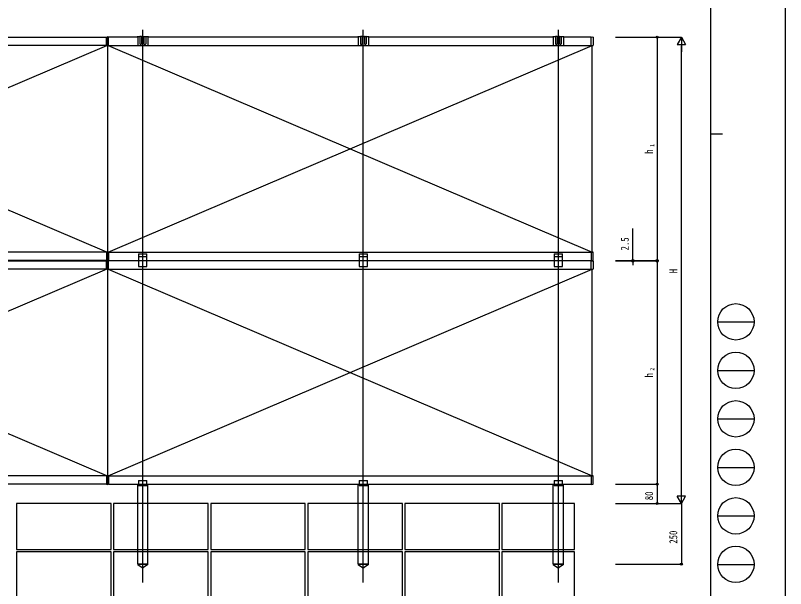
# Model space of a CAD drawing. Units: millimetres, scale not verified. Extents: x -4205 to 4205, y -2970 to 2970.
# Drawn here: x 1030 to 4205, y -1750 to 614 of the extents above; entities that cross this region are included whole.
import ezdxf
from ezdxf.enums import TextEntityAlignment as Align

# ---------------------------------------------------------------- set-up
doc = ezdxf.new("R2010")
doc.units = ezdxf.units.MM
doc.header["$LTSCALE"] = 16
for name, color, linetype in [('0-4_YKK_A1', 4, 'Continuous'), ('0-5_YKK_D', 6, 'Continuous'), ('0-6_YKK_ZWAK', 7, 'Continuous')]:
    doc.layers.add(name, color=color, linetype=linetype)
doc.styles.add('ＭＳ ゴシック', font='')
doc.styles.get('ＭＳ ゴシック').set_extended_font_data('MS Gothic')

msp = doc.modelspace()

# ---------------------------------------------------------------- linework, layer by layer
at = {"layer": '0-4_YKK_A1'}
for p, q in [((1555.4, -1724.35), (1555.4, 554.22)), ((2464.4, -1724.35), (2464.4, 554.22)), ((3268.4, -1724.35), (3268.4, 554.22)), ((1405.4, 523.38), (1405.4, 524.17)), ((1405.4, 490.14), (1405.4, 523.38)), ((1405.59, 524.37), (1409.9, 524.64)), ((1414.22, 524.37), (1409.9, 524.64)), ((1414.4, 523.38), (1414.4, 524.17)), ((1414.4, 490.14), (1414.4, 523.38)), ((1543.4, 525.44), (1533.9, 525.44)), ((1534.4, 525.44), (1534.4, 490.92)), ((1543.4, 525.44), (1543.4, 496.92)), ((1549.4, 526.44), (1544.4, 526.44)), ((1560.4, 525.44), (1550.4, 525.44)), ((1550.4, 525.44), (1550.4, 496.92)), ((1560.4, 525.44), (1560.4, 496.92)), ((1561.4, 526.44), (1566.4, 526.44)), ((1576.9, 525.44), (1567.4, 525.44)), ((1567.4, 525.44), (1567.4, 496.92)), ((1576.4, 525.44), (1576.4, 490.92)), ((2443.4, 523.44), (1576.4, 523.44)), ((2452.4, 525.44), (2442.9, 525.44)), ((2443.4, 525.44), (2443.4, 490.92)), ((2452.4, 525.44), (2452.4, 496.92)), ((2458.4, 526.44), (2453.4, 526.44)), ((2469.4, 525.44), (2459.4, 525.44)), ((2459.4, 525.44), (2459.4, 496.92)), ((2469.4, 525.44), (2469.4, 496.92)), ((2470.4, 526.44), (2475.4, 526.44)), ((2485.9, 525.44), (2476.4, 525.44)), ((2476.4, 525.44), (2476.4, 496.92)), ((2485.4, 525.44), (2485.4, 490.92)), ((3247.4, 523.44), (2485.4, 523.44)), ((3256.4, 525.44), (3246.9, 525.44)), ((3247.4, 525.44), (3247.4, 490.92)), ((3256.4, 525.44), (3256.4, 496.92)), ((3262.4, 526.44), (3257.4, 526.44)), ((3273.4, 525.44), (3263.4, 525.44)), ((3263.4, 525.44), (3263.4, 496.92)), ((3273.4, 525.44), (3273.4, 496.92)), ((3274.4, 526.44), (3279.4, 526.44)), ((3289.9, 525.44), (3280.4, 525.44)), ((3280.4, 525.44), (3280.4, 496.92)), ((3289.4, 525.44), (3289.4, 490.92)), ((3403.9, 523.44), (3289.4, 523.44)), ((3404.22, 524.62), (3410.97, 524.21)), ((3411.9, 523.21), (3411.9, 490.57)), ((1407.4, -362.56), (-587.6, 489.44)), ((-587.6, -362.56), (1407.4, 489.44)), ((1409.9, 489.44), (-584.1, 489.44)), ((1405.4, 489.34), (1405.4, 490.14)), ((1409.9, 489.14), (1405.96, 489.14)), ((1409.9, 489.44), (3403.9, 489.44)), ((1409.9, 489.14), (1413.84, 489.14)), ((1412.4, 489.44), (3407.4, -362.56)), ((1412.4, -362.56), (3407.4, 489.44)), ((1414.4, 489.34), (1414.4, 490.14)), ((1535.4, 489.92), (1554.69, 489.92)), ((1556.12, 489.92), (1575.4, 489.92)), ((2444.4, 489.92), (2463.69, 489.92)), ((2465.12, 489.92), (2484.4, 489.92)), ((3248.4, 489.92), (3267.69, 489.92)), ((3269.12, 489.92), (3288.4, 489.92)), ((3404.22, 489.16), (3410.97, 489.57)), ((3407.4, -362.48), (3407.4, 489.35)), ((1405.4, -362.56), (-584.1, -362.56)), ((1405.4, -362.47), (1405.4, -363.26)), ((1405.4, -363.26), (1405.4, -396.5)), ((1409.9, -362.26), (1405.96, -362.26)), ((1409.9, -362.26), (1413.84, -362.26)), ((1414.4, -362.47), (1414.4, -363.26)), ((1414.4, -362.56), (3403.9, -362.56)), ((1414.4, -363.26), (1414.4, -396.5)), ((1538.15, -369.56), (1572.65, -369.56)), ((2447.15, -369.56), (2481.65, -369.56)), ((3251.15, -369.56), (3285.65, -369.56)), ((3404.22, -362.28), (3410.97, -362.69)), ((3411.9, -396.33), (3411.9, -363.69)), ((1405.4, -396.56), (-584.1, -396.56)), ((-584.1, -399.06), (1405.4, -399.06)), ((1405.4, -396.5), (1405.4, -397.3)), ((1405.4, -399.13), (1405.4, -398.33)), ((1405.4, -432.36), (1405.4, -399.13)), ((1405.59, -397.5), (1409.9, -397.76)), ((1405.59, -398.13), (1409.9, -397.86)), ((1414.22, -397.5), (1409.9, -397.76)), ((1414.22, -398.13), (1409.9, -397.86)), ((1409.9, -399.06), (1409.9, -1319.06)), ((1409.9, -399.06), (1409.9, -1319.06)), ((1414.4, -396.5), (1414.4, -397.3)), ((1414.4, -396.56), (3403.9, -396.56)), ((1414.4, -399.13), (1414.4, -398.33)), ((3403.9, -399.06), (1414.4, -399.06)), ((1414.4, -432.36), (1414.4, -399.13)), ((1572.65, -381.56), (1538.15, -381.56)), ((2481.65, -381.56), (2447.15, -381.56)), ((3285.65, -381.56), (3251.15, -381.56)), ((3404.22, -397.74), (3410.97, -397.33)), ((3404.22, -397.88), (3410.97, -398.29)), ((3411.9, -399.29), (3411.9, -431.93)), ((1407.4, -1285.06), (-587.6, -433.06)), ((1407.4, -433.06), (-587.6, -1285.06)), ((1405.4, -433.06), (-584.1, -433.06)), ((1405.4, -433.16), (1405.4, -432.36)), ((1409.9, -433.36), (1405.96, -433.36)), ((1409.9, -433.36), (1413.84, -433.36)), ((1412.4, -433.06), (3407.4, -1285.06)), ((1412.4, -1285.06), (3407.4, -433.06)), ((1414.4, -433.16), (1414.4, -432.36)), ((1414.4, -433.06), (3403.9, -433.06)), ((1538.15, -421.56), (1572.65, -421.56)), ((2447.15, -421.56), (2481.65, -421.56)), ((3251.15, -421.56), (3285.65, -421.56)), ((3404.22, -433.34), (3410.97, -432.93)), ((3407.4, -1284.98), (3407.4, -433.15)), ((1405.4, -1285.06), (-584.1, -1285.06)), ((1405.4, -1284.97), (1405.4, -1285.76)), ((1405.4, -1285.76), (1405.4, -1319)), ((1409.9, -1284.76), (1405.96, -1284.76)), ((1409.9, -1284.76), (1413.84, -1284.76)), ((1414.4, -1284.97), (1414.4, -1285.76)), ((1414.4, -1285.06), (3403.9, -1285.06)), ((1414.4, -1285.76), (1414.4, -1319)), ((3404.22, -1284.78), (3410.97, -1285.19)), ((3411.9, -1318.83), (3411.9, -1286.19)), ((1405.4, -1319.06), (-584.1, -1319.06)), ((1405.4, -1319), (1405.4, -1319.8)), ((1405.59, -1320), (1409.9, -1320.26)), ((1414.22, -1320), (1409.9, -1320.26)), ((1414.4, -1319), (1414.4, -1319.8)), ((1414.4, -1319.06), (3403.9, -1319.06)), ((1534.4, -1399.06), (1534.4, -1319.06)), ((1538.1, -1304.06), (1572.7, -1304.06)), ((1538.1, -1304.06), (1538.1, -1325.06)), ((1538.1, -1325.06), (1572.7, -1325.06)), ((1572.7, -1325.06), (1572.7, -1304.06)), ((1576.4, -1399.06), (1576.4, -1319.06)), ((2443.4, -1399.06), (2443.4, -1319.06)), ((2447.1, -1304.06), (2481.7, -1304.06)), ((2447.1, -1304.06), (2447.1, -1325.06)), ((2447.1, -1325.06), (2481.7, -1325.06)), ((2481.7, -1325.06), (2481.7, -1304.06)), ((2485.4, -1399.06), (2485.4, -1319.06)), ((3247.4, -1399.06), (3247.4, -1319.06)), ((3251.1, -1304.06), (3285.7, -1304.06)), ((3251.1, -1304.06), (3251.1, -1325.06)), ((3251.1, -1325.06), (3285.7, -1325.06)), ((3285.7, -1325.06), (3285.7, -1304.06)), ((3289.4, -1399.06), (3289.4, -1319.06)), ((3404.22, -1320.24), (3410.97, -1319.83)), ((1534.4, -1649.06), (1534.4, -1399.06)), ((1576.4, -1649.06), (1576.4, -1399.06)), ((2443.4, -1649.06), (2443.4, -1399.06)), ((2485.4, -1649.06), (2485.4, -1399.06)), ((3247.4, -1649.06), (3247.4, -1399.06)), ((3289.4, -1649.06), (3289.4, -1399.06)), ((1536.9, -1649.06), (1573.9, -1649.06)), ((1576.4, -1650.06), (1558.59, -1662.91)), ((2445.9, -1649.06), (2482.9, -1649.06)), ((2485.4, -1650.06), (2467.59, -1662.91)), ((3249.9, -1649.06), (3286.9, -1649.06)), ((3289.4, -1650.06), (3271.59, -1662.91))]:
    msp.add_line(p, q, dxfattribs=at)
for points in [[(572.41, 523.44), (1409.9, 523.44), (1409.9, -396.56)], [(1534.4, 523.44), (1409.9, 523.44), (1409.9, -396.56)], [(3403.9, 489.46), (3403.9, 490.14), (3403.9, 523.64), (3403.9, 524.32)], [(1538.15, -369.56), (1538.15, -381.56), (1538.15, -421.56)], [(1572.65, -421.56), (1572.65, -381.56), (1572.65, -369.56)], [(2447.15, -369.56), (2447.15, -381.56), (2447.15, -421.56)], [(2481.65, -421.56), (2481.65, -381.56), (2481.65, -369.56)], [(3251.15, -369.56), (3251.15, -381.56), (3251.15, -421.56)], [(3285.65, -421.56), (3285.65, -381.56), (3285.65, -369.56)], [(3403.9, -362.58), (3403.9, -363.26), (3403.9, -396.76), (3403.9, -397.44)], [(3403.9, -433.04), (3403.9, -432.36), (3403.9, -398.86), (3403.9, -398.18)], [(3403.9, -1285.08), (3403.9, -1285.76), (3403.9, -1319.26), (3403.9, -1319.94)], [(3334.4, -1799.06), (3334.4, -1599.06), (3035.4, -1599.06), (3035.4, -1789.06), (3334.4, -1789.06)], [(1576.4, -1650.06), (1576.4, -1649.06), (1534.4, -1649.06), (1534.4, -1650.06)], [(1576.4, -1650.06), (1534.4, -1650.06), (1552.21, -1662.91)], [(2485.4, -1650.06), (2485.4, -1649.06), (2443.4, -1649.06), (2443.4, -1650.06)], [(2485.4, -1650.06), (2443.4, -1650.06), (2461.21, -1662.91)], [(3289.4, -1650.06), (3289.4, -1649.06), (3247.4, -1649.06), (3247.4, -1650.06)], [(3289.4, -1650.06), (3247.4, -1650.06), (3265.21, -1662.91)]]:
    msp.add_lwpolyline(points, dxfattribs=at)
for points in [[(1425.4, -1589.06), (1425.4, -1399.06), (1035.4, -1399.06), (1035.4, -1589.06)], [(1825.4, -1589.06), (1825.4, -1399.06), (1435.4, -1399.06), (1435.4, -1589.06)], [(2225.4, -1589.06), (2225.4, -1399.06), (1835.4, -1399.06), (1835.4, -1589.06)], [(2625.4, -1589.06), (2625.4, -1399.06), (2235.4, -1399.06), (2235.4, -1589.06)], [(3025.4, -1589.06), (3025.4, -1399.06), (2635.4, -1399.06), (2635.4, -1589.06)], [(3334.4, -1589.06), (3334.4, -1399.06), (3035.4, -1399.06), (3035.4, -1589.06)], [(1425.4, -1789.06), (1425.4, -1599.06), (1035.4, -1599.06), (1035.4, -1789.06)], [(1825.4, -1789.06), (1825.4, -1599.06), (1435.4, -1599.06), (1435.4, -1789.06)], [(2225.4, -1789.06), (2225.4, -1599.06), (1835.4, -1599.06), (1835.4, -1789.06)], [(2625.4, -1789.06), (2625.4, -1599.06), (2235.4, -1599.06), (2235.4, -1789.06)], [(3025.4, -1789.06), (3025.4, -1599.06), (2635.4, -1599.06), (2635.4, -1789.06)]]:
    msp.add_lwpolyline(points, close=True, dxfattribs=at)
for centre, radius, start, end in [((1405.6, 524.17), 0.2, 93.5, 180), ((1414.2, 524.17), 0.2, 0, 86.5), ((1533.9, 523.44), 2, 90, 180), ((1544.4, 525.44), 1, 90, 180), ((1549.4, 525.44), 1, 0, 90), ((1561.4, 525.44), 1, 90, 180), ((1566.4, 525.44), 1, 0, 90), ((1576.9, 523.44), 2, 0, 90), ((2442.9, 523.44), 2, 90, 180), ((2453.4, 525.44), 1, 90, 180), ((2458.4, 525.44), 1, 0, 90), ((2470.4, 525.44), 1, 90, 180), ((2475.4, 525.44), 1, 0, 90), ((2485.9, 523.44), 2, 0, 90), ((3246.9, 523.44), 2, 90, 180), ((3257.4, 525.44), 1, 90, 180), ((3262.4, 525.44), 1, 0, 90), ((3274.4, 525.44), 1, 90, 180), ((3279.4, 525.44), 1, 0, 90), ((3289.9, 523.44), 2, 0, 90), ((3404.2, 524.32), 0.3, 86.5, 180), ((3410.9, 523.21), 1, 0, 86.5), ((1405.61, 489.34), 0.202, 179.93968, 269.38321), ((1414.2, 489.34), 0.202, 270.61679, 0.06032), ((1535.4, 490.92), 1, 180, 270), ((1546.9, 496.92), 3.5, 180, 0), ((1555.4, 489.22), 1, 44.427, 135.573), ((1563.9, 496.92), 3.5, 180, 0), ((1575.4, 490.92), 1, 270, 0), ((2444.4, 490.92), 1, 180, 270), ((2455.9, 496.92), 3.5, 180, 0), ((2464.4, 489.22), 1, 44.427, 135.573), ((2472.9, 496.92), 3.5, 180, 0), ((2484.4, 490.92), 1, 270, 0), ((3248.4, 490.92), 1, 180, 270), ((3259.9, 496.92), 3.5, 180, 0), ((3268.4, 489.22), 1, 44.427, 135.573), ((3276.9, 496.92), 3.5, 180, 0), ((3288.4, 490.92), 1, 270, 0), ((3404.2, 489.46), 0.3, 180, 273.5), ((3410.9, 490.57), 1, 273.5, 0), ((1405.61, -362.47), 0.202, 90.61679, 180.06032), ((1414.2, -362.47), 0.202, 359.93968, 89.38321), ((3404.2, -362.58), 0.3, 86.5, 180), ((3410.9, -363.69), 1, 0, 86.5), ((1405.6, -397.3), 0.2, 180, 266.5), ((1405.6, -398.33), 0.2, 93.5, 180), ((1414.2, -397.3), 0.2, 273.5, 0), ((1414.2, -398.33), 0.2, 0, 86.5), ((3404.2, -397.44), 0.3, 180, 273.5), ((3404.2, -398.18), 0.3, 86.5, 180), ((3410.9, -396.33), 1, 273.5, 0), ((3410.9, -399.29), 1, 0, 86.5), ((1405.61, -433.16), 0.202, 179.93968, 269.38321), ((1414.2, -433.16), 0.202, 270.61679, 0.06032), ((3404.2, -433.04), 0.3, 180, 273.5), ((3410.9, -431.93), 1, 273.5, 0), ((1405.61, -1284.97), 0.202, 90.61679, 180.06032), ((1414.2, -1284.97), 0.202, 359.93968, 89.38321), ((3404.2, -1285.08), 0.3, 86.5, 180), ((3410.9, -1286.19), 1, 0, 86.5), ((1405.6, -1319.8), 0.2, 180, 266.5), ((1414.2, -1319.8), 0.2, 273.5, 0), ((3404.2, -1319.94), 0.3, 180, 273.5), ((3410.9, -1318.83), 1, 273.5, 0), ((1555.4, -1659.06), 5, 230.35793, 309.64207), ((2464.4, -1659.06), 5, 230.35793, 309.64207), ((3268.4, -1659.06), 5, 230.35793, 309.64207)]:
    msp.add_arc(centre, radius, start, end, dxfattribs=at)
for centre, start_param, end_param in [((1405.96, 490.14), 4.6587856, 4.712389), ((1413.84, 490.14), 4.712389, 4.7659923), ((1405.96, -363.26), 1.5707963, 1.6243997), ((1413.84, -363.26), 1.517193, 1.5707963), ((1405.96, -432.36), 4.6587856, 4.712389), ((1413.84, -432.36), 4.712389, 4.7659923), ((1405.96, -1285.76), 1.5707963, 1.6243997), ((1413.84, -1285.76), 1.517193, 1.5707963)]:
    msp.add_ellipse(centre, major_axis=(6.74, 0), ratio=0.148374, start_param=start_param, end_param=end_param, dxfattribs=at)
at = {"layer": '0-5_YKK_D'}
for p, q in [((3503.9, 523.44), (3676.4, 523.44)), ((3503.9, 523.44), (3776.4, 523.44)), ((3675.4, 523.44), (3675.4, -396.56)), ((3775.4, 523.44), (3757.9, 493.13)), ((3775.4, 523.44), (3792.9, 493.13)), ((3775.4, 523.44), (3775.4, 462.82)), ((3757.9, 493.13), (3792.9, 493.13)), ((3775.4, -1364.06), (3775.4, 488.44)), ((3575.4, -396.56), (3575.4, -264.56)), ((3503.9, -396.56), (3676.4, -396.56)), ((3503.9, -396.56), (3576.4, -396.56)), ((3503.9, -399.06), (3676.4, -399.06)), ((3503.9, -399.06), (3576.4, -399.06)), ((3575.4, -399.06), (3575.4, -396.56)), ((3575.4, -399.06), (3575.4, -416.06)), ((3675.4, -399.06), (3675.4, -1319.06)), ((3503.9, -1319.06), (3676.4, -1319.06)), ((3503.9, -1319.06), (3676.4, -1319.06)), ((3675.4, -1319.06), (3675.4, -1399.06)), ((3775.4, -1399.06), (3775.4, -1338.44)), ((3775.4, -1399.06), (3757.9, -1368.75)), ((3792.9, -1368.75), (3757.9, -1368.75)), ((3775.4, -1399.06), (3792.9, -1368.75)), ((3503.9, -1399.06), (3776.4, -1399.06)), ((3503.9, -1399.06), (3776.4, -1399.06)), ((3503.9, -1399.06), (3676.4, -1399.06)), ((3775.4, -1399.06), (3775.4, -1649.06)), ((3503.9, -1649.06), (3776.4, -1649.06))]:
    msp.add_line(p, q, dxfattribs=at)
for centre in [(3675.4, 523.44), (3575.4, -396.56), (3575.4, -399.06), (3675.4, -396.56), (3675.4, -399.06), (3675.4, -1319.06), (3675.4, -1319.06), (3675.4, -1399.06), (3775.4, -1649.06)]:
    msp.add_circle(centre, 4.25, dxfattribs=at)
at = {"layer": '0-6_YKK_ZWAK'}
for p, q in [((3895.02, 2775), (3895.02, -2525)), ((3895.02, 125), (3945.02, 125)), ((3925.02, -650), (4075.02, -650)), ((3925.02, -850), (4075.02, -850)), ((3925.02, -1050), (4075.02, -1050)), ((3925.02, -1250), (4075.02, -1250)), ((3925.02, -1450), (4075.02, -1450)), ((3925.02, -1650), (4075.02, -1650))]:
    msp.add_line(p, q, dxfattribs=at)
msp.add_lwpolyline([(-4205, -2970), (4205, -2970), (4205, 2970), (-4205, 2970)], close=True, dxfattribs=at)
for centre in [(4000.02, -650), (4000.02, -850), (4000.02, -1050), (4000.02, -1250), (4000.02, -1450), (4000.02, -1650)]:
    msp.add_circle(centre, 75, dxfattribs=at)

# ---------------------------------------------------------------- texts
at = {"layer": '0-5_YKK_D', "style": 'ＭＳ ゴシック', "width": 0.8}
for s, height, p in [('1', 16.5, (3668.4, 71.84)), ('h', 32.99, (3668.4, 43.04)), ('2.5', 32.99, (3568.4, -355.56)), ('H', 32.99, (3768.4, -449.81)), ('2', 16.5, (3668.4, -850.66)), ('h', 32.99, (3668.4, -879.46)), ('80', 32.99, (3668.4, -1385.46)), ('250', 32.99, (3768.4, -1564.86))]:
    msp.add_text(s, height=height, rotation=90, dxfattribs=at).set_placement(p, align=Align.BOTTOM_LEFT)

doc.saveas('drawing.dxf')
